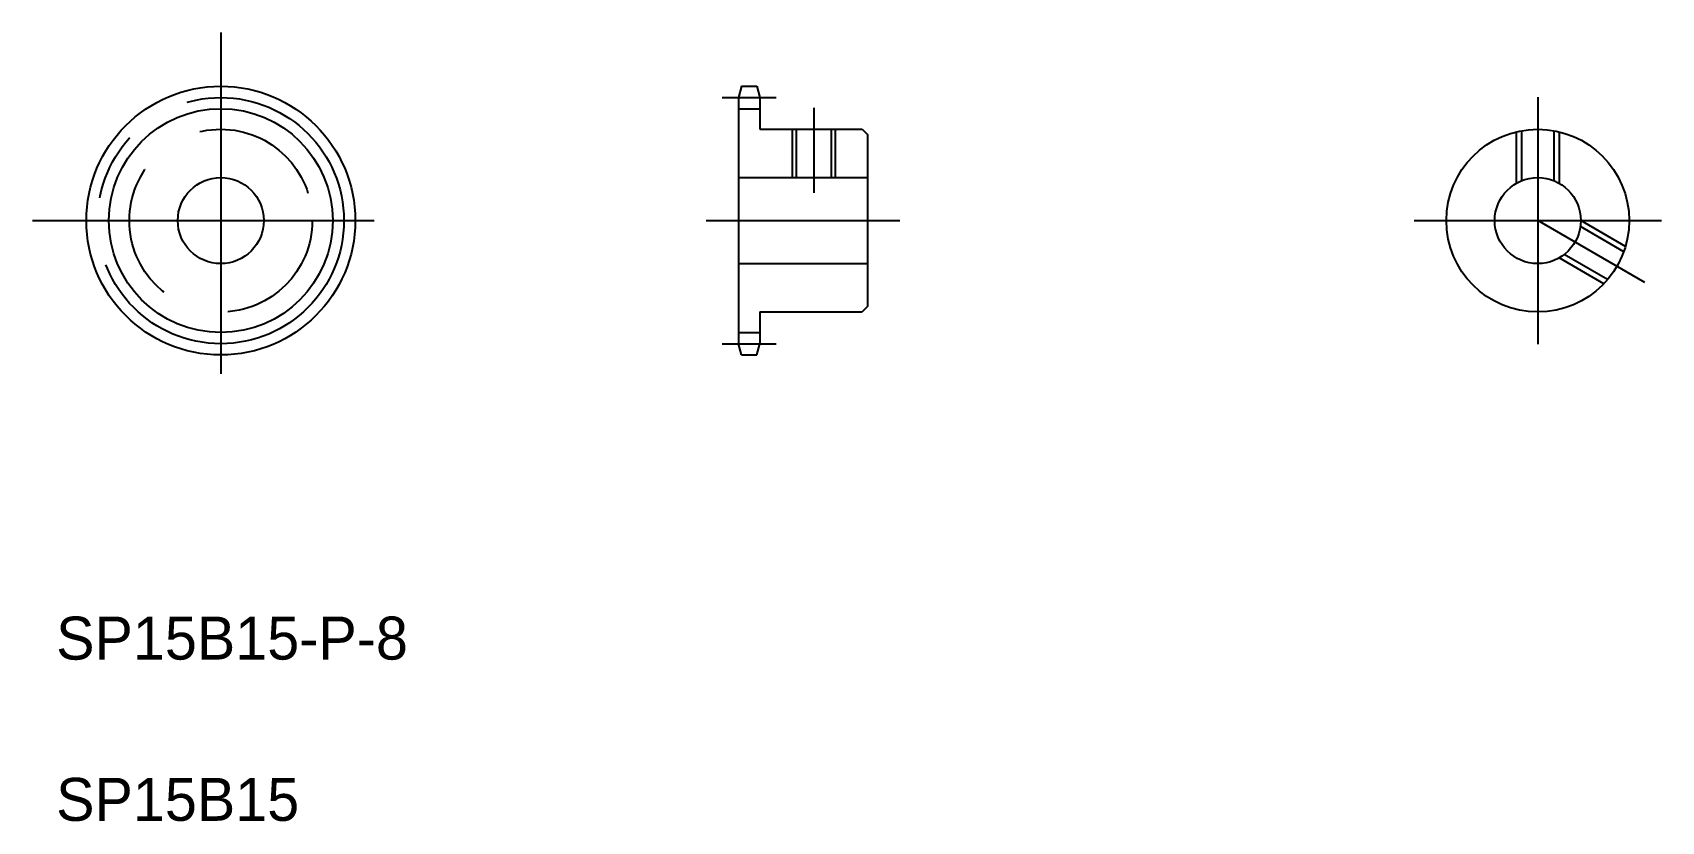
# Model space of a CAD drawing. Extents: x 51 to 202, y 42 to 115.
import ezdxf

# ---------------------------------------------------------------- set-up
doc = ezdxf.new("R2010")
doc.units = 0
doc.linetypes.add('CENTER', pattern=[50.8, 31.75, -6.35, 6.35, -6.35])
doc.linetypes.add('DASHED', pattern=[19.05, 12.7, -6.35])
doc.layers.get('0').update_dxf_attribs({"linetype": 'CONTINUOUS'})
doc.layers.add('CENTER', color=1, linetype='CENTER')

msp = doc.modelspace()

# ---------------------------------------------------------------- linework, layer by layer
at = {"color": 7, "linetype": 'CONTINUOUS'}
for p, q in [((116.43, 110.4), (116.15, 109.35)), ((116.15, 109.35), (116.15, 86.44)), ((116.43, 110.4), (117.87, 110.4)), ((117.87, 110.4), (118.15, 109.35)), ((118.15, 109.35), (118.15, 106.4)), ((116.15, 108.31), (118.15, 108.31)), ((118.15, 106.4), (127.65, 106.4)), ((121.53, 106.4), (121.53, 101.9)), ((124.77, 106.4), (124.77, 101.9)), ((127.65, 106.4), (128.15, 105.9)), ((128.15, 105.9), (128.15, 89.9)), ((116.15, 101.9), (128.15, 101.9)), ((128.15, 101.9), (128.15, 101.9)), ((128.15, 97.9), (128.15, 97.9)), ((116.15, 93.9), (128.15, 93.9)), ((118.15, 89.4), (127.65, 89.4)), ((118.15, 89.4), (118.15, 86.44)), ((128.15, 89.9), (127.65, 89.4)), ((116.15, 87.49), (118.15, 87.49)), ((116.43, 85.4), (116.15, 86.44)), ((117.87, 85.4), (118.15, 86.44)), ((116.43, 85.4), (117.87, 85.4))]:
    msp.add_line(p, q, dxfattribs=at)
at = {"color": 3, "linetype": 'CONTINUOUS'}
for p, q in [((121.15, 106.4), (121.15, 101.9)), ((125.15, 106.4), (125.15, 101.9))]:
    msp.add_line(p, q, dxfattribs=at)
at = {"color": 3, "linetype": 'DASHED'}
for p, q in [((188.47, 106.16), (188.47, 101.36)), ((188.97, 106.26), (188.97, 101.6)), ((191.97, 106.26), (191.97, 101.6)), ((192.47, 106.16), (192.47, 101.36)), ((198.46, 95.01), (194.43, 97.34)), ((198.62, 95.5), (194.47, 97.9)), ((196.62, 92.03), (192.47, 94.43)), ((196.96, 92.41), (192.93, 94.74))]:
    msp.add_line(p, q, dxfattribs=at)
at = {"color": 7, "linetype": 'CONTINUOUS'}
for centre, radius in [((68.02, 97.9), 12.5), ((190.47, 97.9), 8.5), ((68.02, 97.9), 4), ((190.47, 97.9), 4)]:
    msp.add_circle(centre, radius, dxfattribs=at)
at = {"color": 3, "linetype": 'CONTINUOUS'}
msp.add_circle((68.02, 97.9), 10.41, dxfattribs=at)
at = {"color": 3, "linetype": 'DASHED'}
msp.add_circle((68.02, 97.9), 8.5, dxfattribs=at)
at = {"layer": 'CENTER', "color": 1, "linetype": 'CENTER'}
for p, q in [((68.02, 115.4), (68.02, 80.4)), ((114.65, 109.35), (119.65, 109.35)), ((190.47, 109.4), (190.47, 86.4)), ((123.15, 108.4), (123.15, 100.47)), ((50.52, 97.9), (85.52, 97.9)), ((113.15, 97.9), (131.15, 97.9)), ((178.97, 97.9), (201.97, 97.9)), ((200.43, 92.15), (190.47, 97.9)), ((114.65, 86.44), (119.65, 86.44))]:
    msp.add_line(p, q, dxfattribs=at)
msp.add_circle((68.02, 97.9), 11.45, dxfattribs=at)

# ---------------------------------------------------------------- texts
at = {"color": 7, "linetype": 'CONTINUOUS'}
for s, p in [('SP15B15-P-8', (52.71, 57.06)), ('SP15B15', (52.71, 42.06))]:
    msp.add_text(s, height=4, dxfattribs=at).set_placement(p)

doc.saveas('drawing.dxf')
